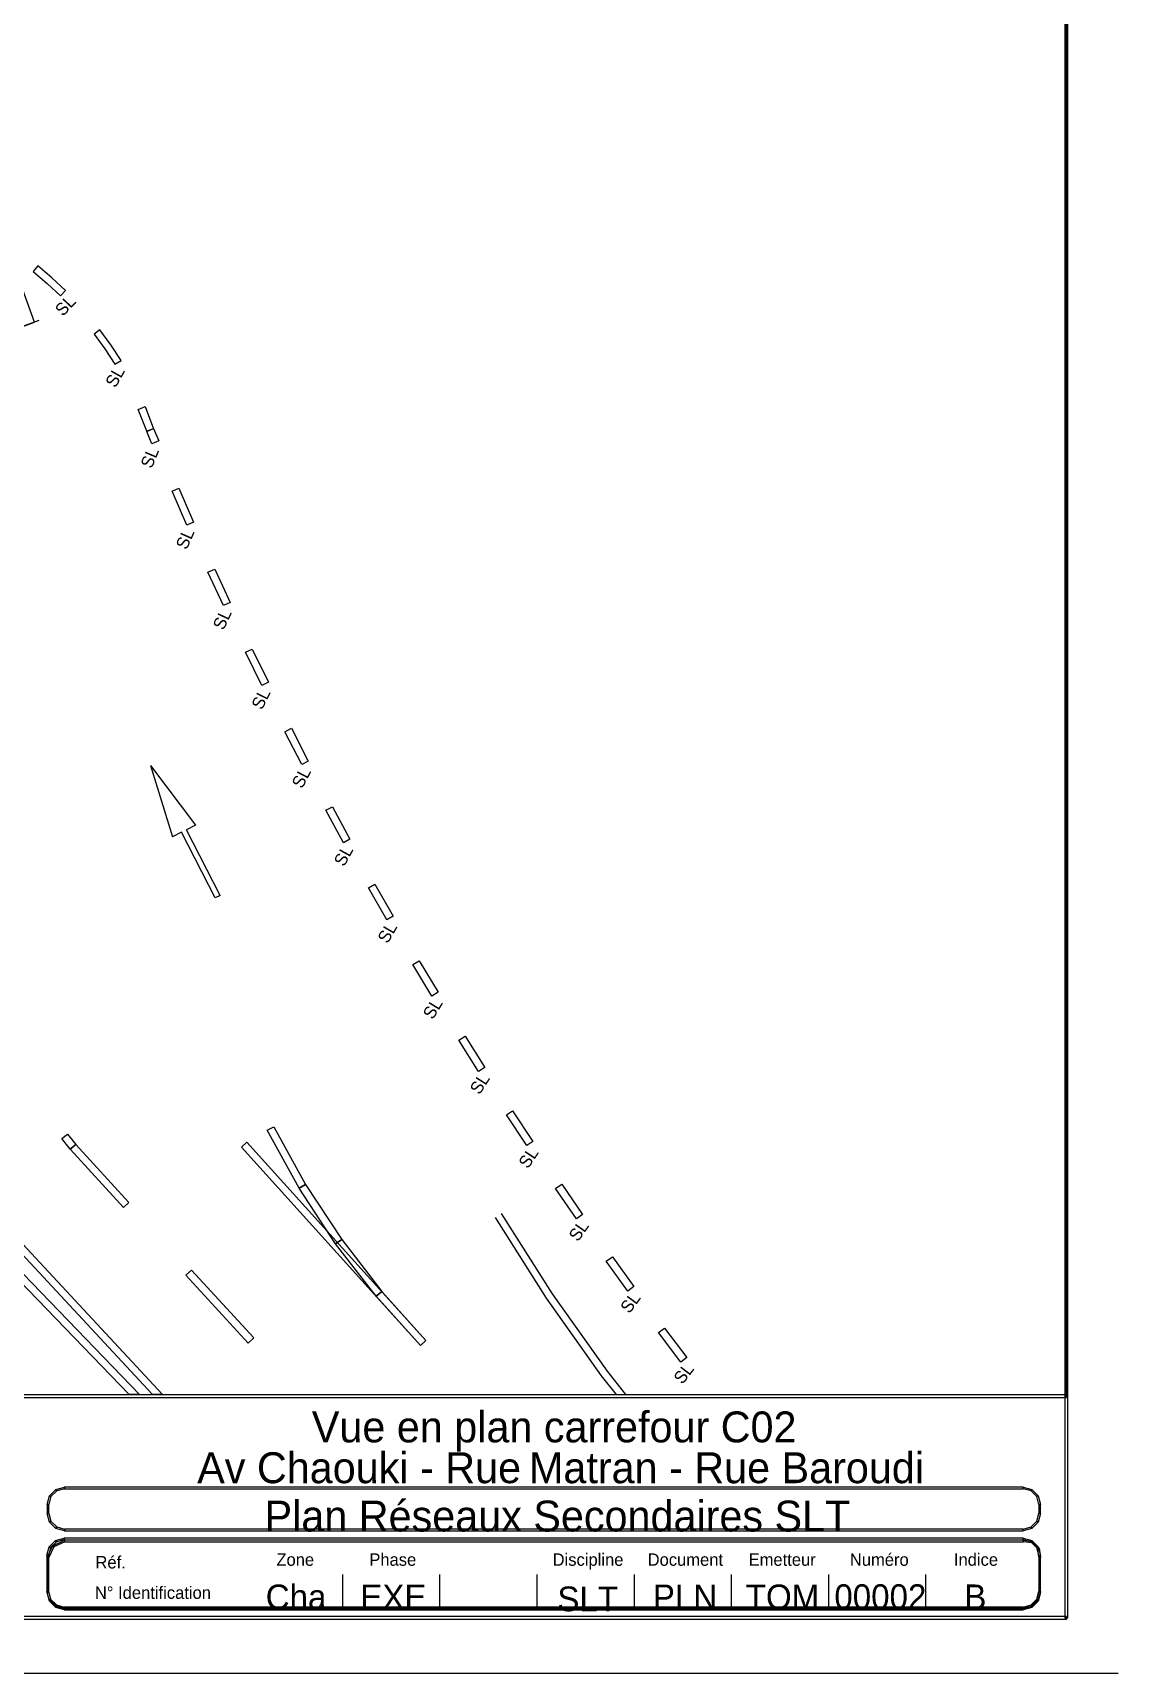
# Model space of a CAD drawing. Header units: millimetres. Extents: x 0 to 420, y 0 to 297.
# Drawn here: x 321.9 to 420, y 0 to 148.3 of the extents above; entities that cross this region are included whole.
import ezdxf

# ---------------------------------------------------------------- set-up
doc = ezdxf.new("R2010")
doc.units = ezdxf.units.MM
for name, color, linetype, true_color in [('BORD_CHAUSSEE_SIGNAUX', 7, 'Continuous', 0xff0000), ('FLECHES_CIRCULATION', 7, 'Continuous', 0x0080ff), ('FOURREAU_FIBRE_MULTI', 7, 'Continuous', 0x0000ff), ('SUPPORTS_MASSIFS', 7, 'Continuous', 0x999999), ('TEXTE_TRAITS', 7, 'Continuous', 0x000000)]:
    doc.layers.add(name, color=color, linetype=linetype, true_color=true_color)

msp = doc.modelspace()

# ---------------------------------------------------------------- linework, layer by layer
at = {"layer": 'BORD_CHAUSSEE_SIGNAUX'}
for p, q in [((310.61, 118.02), (322.44, 122.32)), ((364.23, 41.55), (368.82, 34.3)), ((363.67, 41.2), (368.28, 33.92)), ((368.82, 34.3), (373.79, 27.3)), ((368.28, 33.92), (373.26, 26.9)), ((373.26, 26.9), (374.61, 25.2)), ((373.79, 27.3), (375.46, 25.2))]:
    msp.add_line(p, q, dxfattribs=at)
at = {"layer": 'FLECHES_CIRCULATION'}
for p, q in [((332.53, 82.08), (336.59, 76.67)), ((332.53, 82.08), (334.51, 75.61)), ((335.33, 76.03), (334.51, 75.61)), ((338.36, 70.09), (335.33, 76.03)), ((336.59, 76.67), (335.77, 76.26)), ((338.8, 70.32), (335.77, 76.26)), ((338.8, 70.32), (338.36, 70.09))]:
    msp.add_line(p, q, dxfattribs=at)
for points in [[(320.48, 121.59), (322.04, 122.16), (317.49, 134.69), (315.92, 134.12)], [(333.6, 25.2), (332.69, 25.2), (298.67, 61.8), (299.16, 62.25)], [(346.54, 44.19), (345.97, 43.85), (343.07, 49.1), (343.66, 49.4)], [(325.77, 47.79), (325.25, 47.37), (324.49, 48.33), (325.01, 48.74)], [(330.57, 42.57), (330.08, 42.12), (325.27, 47.36), (325.76, 47.81)], [(357.4, 30.08), (356.93, 29.62), (340.74, 47.56), (341.23, 48)], [(349.8, 39.22), (349.25, 38.83), (345.97, 43.85), (346.54, 44.19)], [(331.52, 25.2), (330.59, 25.2), (315.63, 40.67), (316.11, 41.14)], [(353.43, 34.5), (352.91, 34.08), (349.25, 38.83), (349.8, 39.22)], [(341.85, 30.31), (341.36, 29.85), (335.72, 35.99), (336.21, 36.44)], [(357.4, 30.08), (356.93, 29.62), (352.91, 34.08), (353.43, 34.5)]]:
    msp.add_lwpolyline(points, close=True, dxfattribs=at)
at = {"layer": 'FOURREAU_FIBRE_MULTI'}
for p, q in [((322.32, 127.25), (321.9, 126.73)), ((321.9, 126.73), (323.16, 125.66)), ((323.61, 126.16), (322.32, 127.25)), ((324.84, 125.01), (323.61, 126.16)), ((323.16, 125.66), (324.37, 124.54)), ((324.37, 124.54), (324.84, 125.01)), ((327.95, 121.47), (327.42, 121.07)), ((327.42, 121.07), (328.38, 119.73)), ((328.93, 120.11), (327.95, 121.47)), ((328.38, 119.73), (329.28, 118.35)), ((329.85, 118.7), (328.93, 120.11)), ((329.28, 118.35), (329.85, 118.7))]:
    msp.add_line(p, q, dxfattribs=at)
for points in [[(332.8, 112.52), (332.17, 112.29), (331.4, 114.25), (332.02, 114.52)], [(333.26, 111.42), (332.64, 111.16), (332.18, 112.28), (332.8, 112.53)], [(336.41, 104.07), (335.8, 103.8), (334.46, 106.86), (335.08, 107.13)], [(339.71, 96.8), (339.11, 96.52), (337.71, 99.54), (338.32, 99.82)], [(343.17, 89.59), (342.57, 89.3), (341.11, 92.3), (341.71, 92.59)], [(346.78, 82.46), (346.19, 82.16), (344.67, 85.12), (345.26, 85.43)], [(350.55, 75.41), (349.96, 75.09), (348.37, 78.03), (348.96, 78.34)], [(354.46, 68.45), (353.89, 68.11), (352.23, 71.01), (352.81, 71.34)], [(358.52, 61.56), (357.95, 61.22), (356.24, 64.08), (356.81, 64.42)], [(362.73, 54.77), (362.17, 54.41), (360.4, 57.24), (360.96, 57.59)], [(367.08, 48.07), (366.53, 47.7), (364.7, 50.48), (365.25, 50.85)], [(371.58, 41.46), (371.03, 41.08), (369.14, 43.82), (369.69, 44.2)], [(376.21, 34.95), (375.67, 34.55), (373.72, 37.26), (374.27, 37.65)], [(380.99, 28.54), (380.45, 28.13), (378.45, 30.8), (378.98, 31.19)]]:
    msp.add_lwpolyline(points, close=True, dxfattribs=at)
at = {"layer": 'SUPPORTS_MASSIFS'}
for points in [[(323.48, 11.35), (323.35, 11.43), (323.93, 12), (324.01, 11.87)], [(324.01, 11.87), (323.93, 12), (324.72, 12.21), (324.72, 12.06)], [(324.72, 12.21), (324.72, 12.06), (411.41, 12.06), (411.41, 12.21)], [(411.41, 12.06), (411.41, 12.21), (412.2, 12), (412.13, 11.87)], [(412.13, 11.87), (412.2, 12), (412.78, 11.43), (412.65, 11.35)], [(323.29, 10.64), (323.14, 10.64), (323.35, 11.43), (323.48, 11.35)], [(323.14, 7.41), (323.29, 7.41), (323.29, 10.64), (323.14, 10.64)], [(412.65, 11.35), (412.78, 11.43), (412.99, 10.64), (412.84, 10.64)], [(412.99, 10.64), (412.84, 10.64), (412.84, 7.41), (412.99, 7.41)], [(323.48, 6.7), (323.35, 6.62), (323.14, 7.41), (323.29, 7.41)], [(324.01, 6.17), (323.93, 6.04), (323.35, 6.62), (323.48, 6.7)], [(324.72, 5.98), (324.72, 5.83), (323.93, 6.04), (324.01, 6.17)], [(411.41, 5.83), (411.41, 5.98), (324.72, 5.98), (324.72, 5.83)], [(412.13, 6.17), (412.2, 6.04), (411.41, 5.83), (411.41, 5.98)], [(412.65, 6.7), (412.78, 6.62), (412.2, 6.04), (412.13, 6.17)], [(412.84, 7.41), (412.99, 7.41), (412.78, 6.62), (412.65, 6.7)]]:
    msp.add_lwpolyline(points, close=True, dxfattribs=at)
at = {"layer": 'TEXTE_TRAITS'}
for p, q in [((415.32, 25.19), (415.32, 292.22)), ((119.29, 25.19), (415.32, 25.19)), ((349.89, 5.91), (349.89, 8.91)), ((358.68, 5.91), (358.68, 8.91)), ((367.47, 5.91), (367.47, 8.91)), ((376.26, 5.91), (376.26, 8.91)), ((385.05, 5.91), (385.05, 8.91)), ((393.83, 5.91), (393.83, 8.91)), ((402.62, 5.91), (402.62, 8.91)), ((0, 0), (420, 0)), ((413.19, 0), (420, 0)), ((413.24, 0), (420, 0))]:
    msp.add_line(p, q, dxfattribs=at)
for points in [[(415.19, 5), (415.44, 5), (415.44, 292.35), (415.19, 292.1)], [(5, 25.17), (5, 24.92), (415.32, 24.92), (415.32, 25.17)], [(323.51, 15.97), (323.38, 16.05), (323.96, 16.62), (324.04, 16.49)], [(324.04, 16.49), (323.96, 16.62), (324.75, 16.83), (324.75, 16.68)], [(324.75, 16.83), (324.75, 16.68), (411.41, 16.68), (411.41, 16.83)], [(411.41, 16.68), (411.41, 16.83), (412.2, 16.62), (412.13, 16.49)], [(412.13, 16.49), (412.2, 16.62), (412.78, 16.05), (412.65, 15.97)], [(323.32, 15.26), (323.17, 15.26), (323.38, 16.05), (323.51, 15.97)], [(323.17, 14.45), (323.32, 14.45), (323.32, 15.26), (323.17, 15.26)], [(412.65, 15.97), (412.78, 16.05), (412.99, 15.26), (412.84, 15.26)], [(412.99, 15.26), (412.84, 15.26), (412.84, 14.45), (412.99, 14.45)], [(323.51, 13.74), (323.38, 13.66), (323.17, 14.45), (323.32, 14.45)], [(324.04, 13.22), (323.96, 13.09), (323.38, 13.66), (323.51, 13.74)], [(412.65, 13.74), (412.78, 13.66), (412.2, 13.09), (412.13, 13.22)], [(412.84, 14.45), (412.99, 14.45), (412.78, 13.66), (412.65, 13.74)], [(323.79, 11.43), (323.68, 11.53), (324.74, 12.04), (324.76, 11.89)], [(324.75, 13.02), (324.75, 12.87), (323.96, 13.09), (324.04, 13.22)], [(324.74, 12.04), (324.76, 11.89), (411.43, 11.89), (411.4, 12.04)], [(411.41, 12.87), (411.41, 13.02), (324.75, 13.02), (324.75, 12.87)], [(411.43, 11.89), (411.4, 12.04), (412.26, 11.92), (412.19, 11.79)], [(412.13, 13.22), (412.2, 13.09), (411.41, 12.87), (411.41, 13.02)], [(412.19, 11.79), (412.26, 11.92), (412.87, 11.31), (412.74, 11.24)], [(323.32, 10.46), (323.17, 10.48), (323.68, 11.53), (323.79, 11.43)], [(323.17, 7.3), (323.32, 7.3), (323.32, 10.46), (323.17, 10.48)], [(412.74, 11.24), (412.87, 11.31), (412.99, 10.45), (412.84, 10.48)], [(412.99, 10.45), (412.84, 10.48), (412.84, 7.3), (412.99, 7.3)], [(323.51, 6.59), (323.38, 6.52), (323.17, 7.3), (323.32, 7.3)], [(324.04, 6.07), (323.96, 5.94), (323.38, 6.52), (323.51, 6.59)], [(324.75, 5.88), (324.75, 5.73), (323.96, 5.94), (324.04, 6.07)], [(412.13, 6.07), (412.2, 5.94), (411.41, 5.73), (411.41, 5.88)], [(412.65, 6.59), (412.78, 6.52), (412.2, 5.94), (412.13, 6.07)], [(412.84, 7.3), (412.99, 7.3), (412.78, 6.52), (412.65, 6.59)], [(5.13, 5.13), (4.88, 4.88), (415.32, 4.88), (415.32, 5.13)], [(411.41, 5.73), (411.41, 5.88), (324.75, 5.88), (324.75, 5.73)], [(415.32, 5.05), (415.37, 5.05), (415.37, 5), (415.32, 5)]]:
    msp.add_lwpolyline(points, close=True, dxfattribs=at)

# ---------------------------------------------------------------- texts
at = {"layer": 'TEXTE_TRAITS', "true_color": 0x0000ff}
for height, rotation, p in [(1.117, 46.9127, (324.6, 122.62)), (1.117, 60.8436, (329.35, 116.15)), (1.118, 67.2016, (332.61, 108.85)), (1.117, 65.9776, (335.78, 101.51)), (1.117, 64.7547, (339.11, 94.23)), (1.117, 63.5323, (342.59, 87.03)), (1.118, 62.31, (346.22, 79.91)), (1.117, 61.0845, (350.01, 72.86)), (1.117, 59.8607, (353.95, 65.9)), (1.117, 58.6402, (358.03, 59.03)), (1.118, 57.4128, (362.26, 52.24)), (1.117, 56.1923, (366.64, 45.55)), (1.117, 54.9685, (371.16, 38.95)), (1.117, 53.7443, (375.81, 32.45)), (1.118, 52.5205, (380.61, 26.05))]:
    msp.add_text('SL', height=height, rotation=rotation, dxfattribs=at).set_placement(p)
at = {"layer": 'TEXTE_TRAITS', "true_color": 0x000000}
for s, height, p in [('Vue en plan carrefour C02', 2.7936, (347.1, 20.87)), ('Av Chaouki - Rue', 2.7936, (336.74, 17.18)), ('Matran - Rue Baroudi', 2.7936, (366.73, 17.18)), ('Plan Réseaux Secondaires SLT', 2.7936, (342.83, 12.81)), ('Cha', 2.237, (342.93, 5.78)), ('EXE', 2.237, (351.48, 5.78)), ('SLT', 2.237, (369.3, 5.6)), ('PLN', 2.237, (377.93, 5.78)), ('TOM', 2.237, (386.33, 5.78)), ('00002', 2.237, (394.34, 5.8)), ('B', 2.24, (406.09, 5.78))]:
    msp.add_text(s, height=height, dxfattribs=at).set_placement(p)
at = {"layer": 'TEXTE_TRAITS', "true_color": 0x545454}
for s, height, p in [('Réf.', 1.119, (327.54, 9.47)), ('Zone', 1.118, (343.9, 9.71)), ('Phase', 1.118, (352.3, 9.71)), ('Discipline', 1.119, (368.87, 9.71)), ('Document', 1.119, (377.46, 9.71)), ('Emetteur', 1.118, (386.59, 9.71)), ('Numéro', 1.119, (395.74, 9.71)), ('Indice', 1.118, (405.15, 9.71)), ('N° Identification', 1.1186, (327.49, 6.72))]:
    msp.add_text(s, height=height, dxfattribs=at).set_placement(p)

doc.saveas('drawing.dxf')
